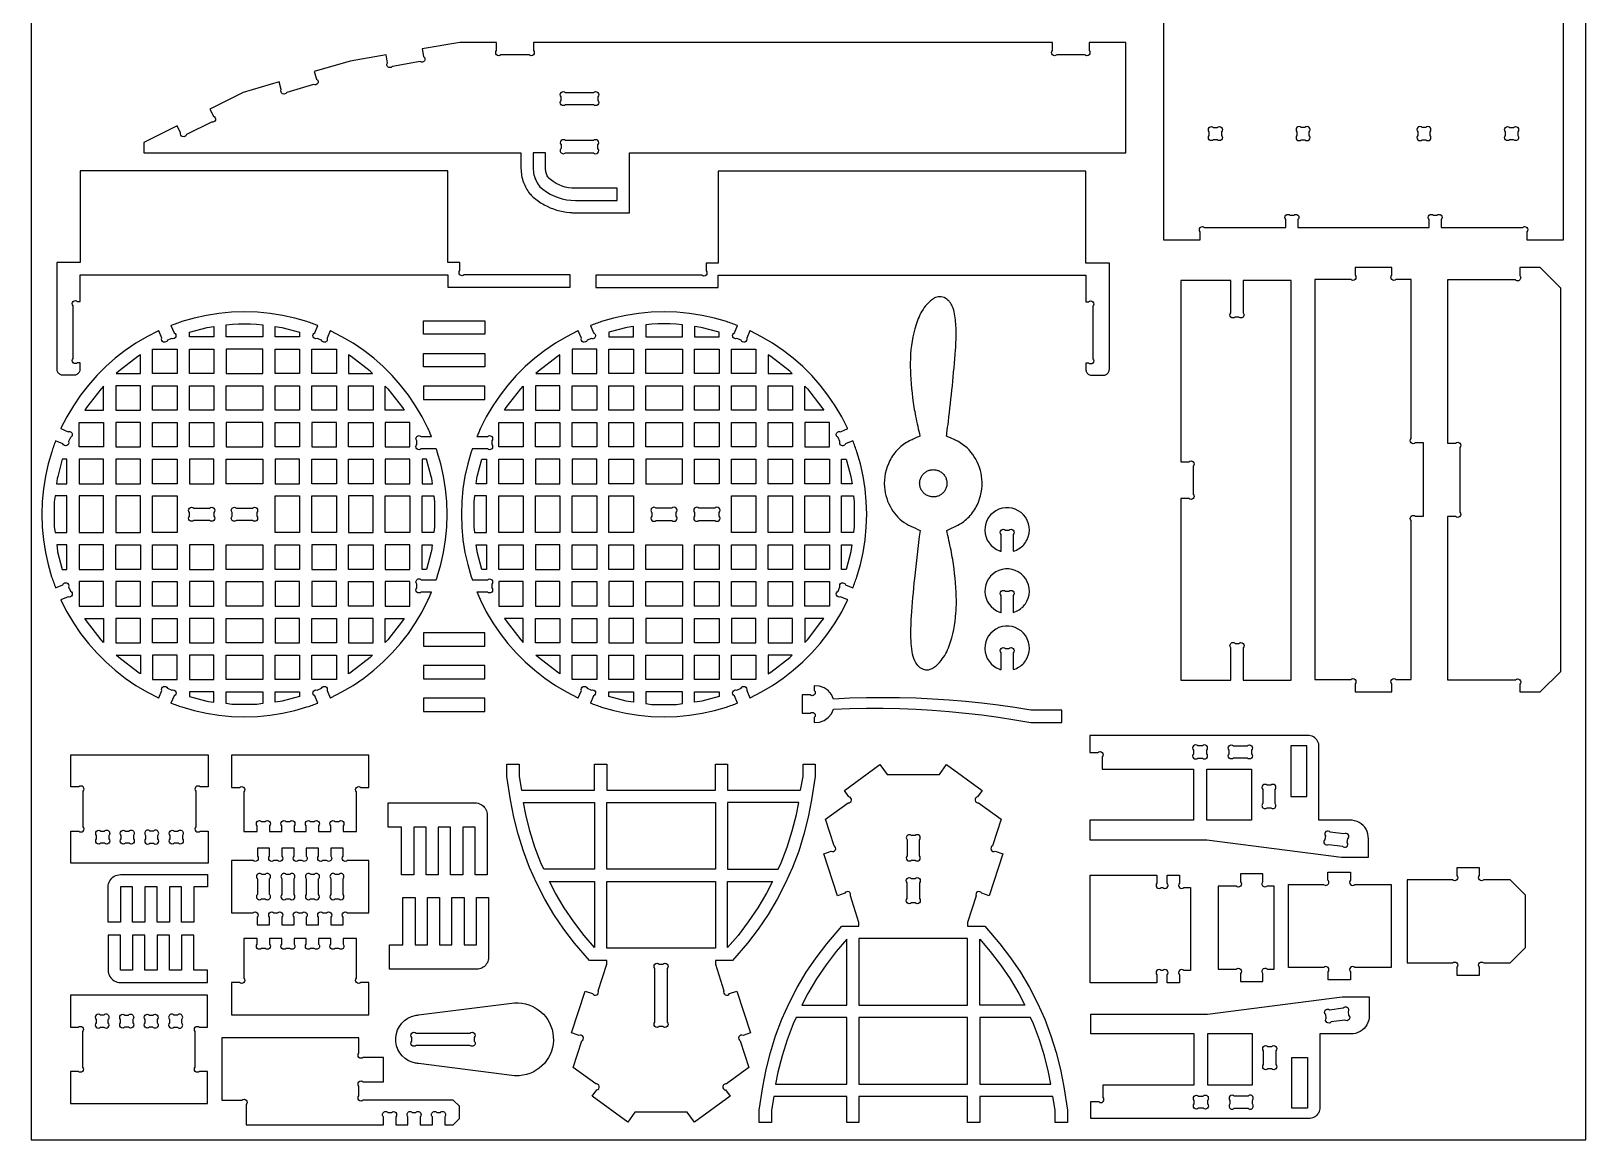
# Model space of a CAD drawing. Extents: x -93 to 288, y -22 to 410.
# Drawn here: x -93.3 to 287.6, y -22.3 to 249.4 of the extents above; entities that cross this region are included whole.
import ezdxf

# ---------------------------------------------------------------- set-up
doc = ezdxf.new("R2010")
doc.units = 0
doc.header["$MEASUREMENT"] = 0
doc.layers.get('0').update_dxf_attribs({"linetype": 'CONTINUOUS'})
doc.layers.add('SECTIONCUTEDGES', color=18, linetype='CONTINUOUS')

msp = doc.modelspace()

# ---------------------------------------------------------------- linework, layer by layer
for points in [[(287.57, 410.23), (-93.27, 410.23), (-93.27, -22.31), (287.57, -22.31)], [(-72.5, 162.5), (-72.5, 156.5), (-66.5, 156.5), (-66.5, 162.5)], [(-72.5, 153.5), (-72.5, 147.5), (-66.5, 147.5), (-66.5, 153.5)], [(-72.5, 144.5), (-72.5, 138.5), (-66.5, 138.5), (-66.5, 144.5)], [(-54.5, 117.5), (-48.5, 117.5), (-48.5, 123.5), (-54.5, 123.5)], [(-24.5, 123.5), (-24.5, 117.5), (-18.5, 117.5), (-18.5, 123.5)], [(45.27, 123.5), (45.27, 117.5), (39.27, 117.5), (39.27, 123.5)], [(75.27, 117.5), (69.27, 117.5), (69.27, 123.5), (75.27, 123.5)], [(-72.5, 108.5), (-66.5, 108.5), (-66.5, 114.5), (-72.5, 114.5)], [(-54.5, 108.5), (-48.5, 108.5), (-48.5, 114.5), (-54.5, 114.5)], [(75.27, 108.5), (69.27, 108.5), (69.27, 114.5), (75.27, 114.5)], [(-54.5, 96.5), (-54.5, 90.5), (-48.5, 90.5), (-48.5, 96.5)], [(75.27, 96.5), (75.27, 90.5), (69.27, 90.5), (69.27, 96.5)]]:
    msp.add_lwpolyline(points, close=True)
for points in [[(198.33, 224.73), (198.33, 223.85, -1), (197.27, 222.79), (196.39, 222.79, -1), (195.33, 223.85), (195.33, 224.73, -1), (196.39, 225.79), (197.27, 225.79, -1)], [(217.86, 222.79), (218.73, 222.79, 1), (219.79, 223.85), (219.79, 224.73, 1), (218.73, 225.79), (217.86, 225.79, 1), (216.8, 224.73), (216.8, 223.85, 1)], [(247.46, 222.79), (248.34, 222.79, 1), (249.4, 223.85), (249.4, 224.73, 1), (248.34, 225.79), (247.46, 225.79, 1), (246.4, 224.73), (246.4, 223.85, 1)], [(269.81, 222.79), (268.93, 222.79, -1), (267.87, 223.85), (267.87, 224.73, -1), (268.93, 225.79), (269.81, 225.79, -1), (270.87, 224.73), (270.87, 223.85, -1)], [(192.5, 71.27), (193.62, 71.27, 1), (194.68, 72.33), (194.68, 73.21, 1), (193.62, 74.27), (192.5, 74.27, 1), (191.44, 73.21), (191.44, 72.33, 1)], [(-34.85, 37.82), (-34.85, 41.7, 1), (-35.91, 42.76), (-36.79, 42.76, 1), (-37.85, 41.7), (-37.85, 37.82, 1), (-36.79, 36.76), (-35.91, 36.76, 1)], [(-30.79, 36.76), (-29.91, 36.76, 1), (-28.85, 37.82), (-28.85, 41.7, 1), (-29.91, 42.76), (-30.79, 42.76, 1), (-31.85, 41.7), (-31.85, 37.82, 1)], [(-22.85, 37.82), (-22.85, 41.7, 1), (-23.91, 42.76), (-24.79, 42.76, 1), (-25.85, 41.7), (-25.85, 37.82, 1), (-24.79, 36.76), (-23.91, 36.76, 1)], [(-18.79, 36.76), (-17.91, 36.76, 1), (-16.85, 37.82), (-16.85, 41.7, 1), (-17.91, 42.76), (-18.79, 42.76, 1), (-19.85, 41.7), (-19.85, 37.82, 1)], [(122.38, 41.76), (123.26, 41.76, -1), (124.32, 40.7), (124.32, 36.83, -1), (123.26, 35.76), (122.38, 35.76, -1), (121.32, 36.83), (121.32, 40.7, -1)], [(-76.29, 5.28), (-75.41, 5.28, 1), (-74.35, 6.34), (-74.35, 7.22, 1), (-75.41, 8.28), (-76.29, 8.28, 1), (-77.35, 7.22), (-77.35, 6.34, 1)], [(192.71, -11.56), (193.83, -11.56, -1), (194.89, -12.62), (194.89, -13.5, -1), (193.83, -14.56), (192.71, -14.56, -1), (191.65, -13.5), (191.65, -12.62, -1)]]:
    msp.add_lwpolyline(points, format="xyb", close=True)
at = {"layer": 'SECTIONCUTEDGES'}
msp.add_lwpolyline([(184.11, 326.54), (184.11, 198.27), (193.11, 198.27), (193.11, 200.21, -1), (194.17, 201.27), (214.05, 201.27), (214.05, 203.21, -1), (215.11, 204.27), (215.99, 204.27, -1), (217.05, 203.21), (217.05, 201.27), (249.15, 201.27), (249.15, 203.21, -1), (250.21, 204.27), (251.09, 204.27, -1), (252.15, 203.21), (252.15, 201.27), (272.03, 201.27, -1), (273.09, 200.21), (273.09, 198.27), (282.09, 198.27), (282.09, 326.54, -1)], format="xyb", dxfattribs=at)
for points in [[(-65.66, 219.58), (26.7, 219.58, 0.002134), (26.72, 215.73, 0.087341), (27.35, 212.32, 0.074516), (28.83, 209.65, 0.050894), (29.68, 208.75, 0.0521), (32.41, 206.85, 0.105525), (38.68, 204.94, 0.010514), (39.12, 204.92, 0.005257), (40, 204.89), (53.3, 204.89), (53.3, 219.58), (174.88, 219.58), (174.88, 246.6), (165.88, 246.6), (165.88, 244.66, -1), (164.82, 243.6), (157.94, 243.6, -1), (156.88, 244.66), (156.88, 246.6), (29.76, 246.6), (29.76, 244.66, -1), (28.7, 243.6), (21.82, 243.6, -1), (20.76, 244.66), (20.76, 246.6), (11.76, 246.6), (2.56, 245.07), (2.89, 243.15, -1), (2.02, 241.93), (-4.76, 240.77, -1), (-5.98, 241.64), (-6.31, 243.55), (-15.13, 242.06), (-23.89, 239.48), (-23.35, 237.62, -1), (-24.06, 236.31), (-30.66, 234.37, -1), (-31.98, 235.08), (-32.53, 236.94), (-41.29, 234.37), (-49.45, 230.27), (-48.58, 228.54, -1), (-49.06, 227.11), (-55.2, 224.03, -1), (-56.63, 224.5), (-57.5, 226.23), (-65.66, 222.14)], [(37.61, 234.37), (44.49, 234.37, -1), (45.55, 233.31), (45.55, 232.43, -1), (44.49, 231.37), (37.61, 231.37, -1), (36.55, 232.43), (36.55, 233.31, -1)], [(44.49, 222.58), (37.61, 222.58, 1), (36.55, 221.52), (36.55, 220.64, 1), (37.61, 219.58), (44.49, 219.58, 1), (45.55, 220.64), (45.55, 221.52, 1)], [(-86.55, 165.59), (-86.4, 165.46), (-86.24, 165.35), (-86.06, 165.26), (-85.88, 165.2), (-85.68, 165.16), (-85.49, 165.15), (-82.73, 165.15), (-82.54, 165.16), (-82.34, 165.2), (-82.16, 165.26), (-81.98, 165.35), (-81.82, 165.46), (-81.67, 165.59), (-81.54, 165.73), (-81.43, 165.9), (-81.35, 166.07), (-81.28, 166.26), (-81.24, 166.45), (-81.23, 166.65), (-81.23, 168.15), (-81.89, 168.15, -1), (-82.95, 169.21), (-82.95, 182.09, -1), (-81.89, 183.15), (-81.23, 183.15), (-81.23, 189.66), (8.79, 189.66), (8.79, 186.66), (38.81, 186.66), (38.81, 189.66), (12.85, 189.66, -1), (11.79, 190.72), (11.79, 192.66), (8.79, 192.66), (8.79, 215.16), (-81.23, 215.16), (-81.23, 192.66), (-86.99, 192.66), (-86.99, 166.65), (-86.98, 166.45), (-86.94, 166.26), (-86.87, 166.07), (-86.79, 165.9), (-86.68, 165.73)], [(45.04, 186.57), (75.06, 186.57), (75.06, 189.57), (165.08, 189.57), (165.08, 183.06), (165.74, 183.06, -1), (166.8, 182), (166.8, 169.12, -1), (165.74, 168.06), (165.08, 168.06), (165.08, 166.56), (165.09, 166.36), (165.13, 166.17), (165.19, 165.98), (165.28, 165.81), (165.39, 165.65), (165.52, 165.5), (165.67, 165.37), (165.83, 165.26), (166, 165.17), (166.19, 165.11), (166.38, 165.07), (166.58, 165.06), (169.34, 165.06), (169.53, 165.07), (169.72, 165.11), (169.91, 165.17), (170.09, 165.26), (170.25, 165.37), (170.4, 165.5), (170.53, 165.65), (170.63, 165.81), (170.72, 165.98), (170.78, 166.17), (170.82, 166.36), (170.84, 166.56), (170.84, 192.57), (165.08, 192.57), (165.08, 215.07), (75.06, 215.07), (75.06, 192.57), (72.06, 192.57), (72.06, 190.63, -1), (71, 189.57), (45.04, 189.57)], [(221.18, 90.51), (229.96, 90.51, -1), (231.02, 89.45), (231.02, 87.51), (240.03, 87.51), (240.03, 89.45, -1), (241.09, 90.51), (244.77, 90.51), (244.77, 129.44, -1), (245.83, 130.5), (247.77, 130.5), (247.77, 148.5), (245.83, 148.5, -1), (244.77, 149.56), (244.77, 188.5), (241.09, 188.5, -1), (240.03, 189.56), (240.03, 191.5), (231.02, 191.5), (231.02, 189.56, -1), (229.96, 188.5), (221.18, 188.5)], [(253.7, 90.45), (270.32, 90.45, -1), (271.38, 89.39), (271.38, 87.45), (276.39, 87.45), (281.4, 92.46), (281.4, 186.43), (276.39, 191.44), (271.38, 191.44), (271.38, 189.5, -1), (270.32, 188.44), (253.7, 188.44), (253.7, 148.45), (255.64, 148.45, -1), (256.7, 147.39), (256.7, 131.51, -1), (255.64, 130.45), (253.7, 130.45)], [(188.38, 90.35), (200.61, 90.35), (200.61, 98.29, -1), (201.67, 99.35), (202.55, 99.35, -1), (203.61, 98.29), (203.61, 90.35), (215.4, 90.35), (215.4, 188.33), (203.61, 188.33), (203.61, 180.39, -1), (202.55, 179.33), (201.67, 179.33, -1), (200.61, 180.39), (200.61, 188.33), (188.38, 188.33), (188.38, 143.84), (190.32, 143.84, -1), (191.38, 142.78), (191.38, 135.9, -1), (190.32, 134.84), (188.38, 134.84)], [(131, 127.05, 0.012814), (133.74, 128.35, 0.085914), (136.5, 130.41, 0.076352), (138.45, 133.23, 0.135164), (139.64, 139.59, 0.121603), (137.77, 145.11, 0.128291), (133.71, 148.88, 0.017184), (132.86, 149.3, 0.007976), (130.97, 150.12, 0.007834), (130.97, 150.13, -0.023506), (130.97, 150.15, -0.019175), (131.04, 150.88, 0.003968), (131.42, 153.76, 0.011178), (133.17, 171.29, 0.026495), (133.3, 176.24, 0.033037), (132.93, 180.11, 0.066175), (132.37, 181.97, 0.057683), (131.73, 183.03, 0.071733), (131.02, 183.72), (130.35, 184.11), (129.64, 184.32), (128.92, 184.31), (128.23, 184.1, 0.062361), (127.49, 183.67, 0.061497), (125.83, 182.05, 0.08401), (123.84, 178.46, 0.06761), (122.17, 170.33, 0.025167), (122.1, 166.38, 0.032023), (122.98, 157.28, 0.010958), (123.39, 155.02, 0.005026), (124.45, 150.15, 0.014369), (121.87, 148.97, 0.083555), (119.16, 147.03, 0.076766), (117.07, 144.16, 0.139856), (115.76, 137.67, 0.11486), (117.46, 132.35, 0.123917), (121.12, 128.67, 0.022471), (122.18, 128.1, 0.010705), (124.48, 127.04, 0.003396), (123.1, 115.23, 0.010881), (122.29, 106.05, 0.025112), (122.19, 100, 0.035354), (122.47, 97.33, 0.054853), (123.1, 95.19, 0.086229), (123.87, 93.98, 0.024265), (124.15, 93.7, 0.026496), (124.43, 93.47), (125.09, 93.09), (125.81, 92.88), (126.53, 92.89), (127.22, 93.1, 0.062362), (127.96, 93.53, 0.061498), (129.62, 95.15, 0.08401), (131.61, 98.74, 0.067609), (133.28, 106.86, 0.025165), (133.35, 110.81, 0.032019), (132.47, 119.92, 0.010958), (132.06, 122.17, 0.005025)], [(-62, 86.02), (-61.24, 87.8, -1), (-59.85, 88.36), (-58.81, 87.92, -1), (-58.24, 86.52), (-59.01, 84.74, -0.003882), (-57.67, 84.25, 0.011648), (-56.32, 83.78), (-53.35, 82.92), (-50.34, 82.24), (-47.27, 81.75), (-44.16, 81.45), (-41, 81.35), (-37.85, 81.45), (-34.74, 81.75), (-31.67, 82.24), (-28.65, 82.92), (-25.69, 83.78, 0.011648), (-24.34, 84.25, -0.003882), (-23, 84.74), (-23.76, 86.52, -1), (-23.2, 87.92), (-22.15, 88.36, -1), (-20.76, 87.8), (-20, 86.02, -0.003922), (-19.96, 86.03, 0.011767), (-19.92, 86.05), (-17.12, 87.47), (-14.4, 89.08), (-11.8, 90.85), (-9.34, 92.76), (-7.01, 94.81), (-4.82, 97.01), (-2.76, 99.33), (-0.85, 101.8), (0.91, 104.39), (2.52, 107.11), (3.94, 109.92, 0.011769), (4.39, 110.93, -0.003923), (4.82, 111.95), (2.28, 111.95, -1), (1.22, 113.01), (1.22, 113.89, -1), (2.28, 114.95), (5.95, 114.95, -0.003873), (6.09, 115.32, 0.011621), (6.22, 115.69), (7.08, 118.66), (7.76, 121.67), (8.24, 124.73), (8.54, 127.84), (8.64, 131), (8.54, 134.15), (8.24, 137.26), (7.75, 140.33), (7.08, 143.35), (6.22, 146.31, 0.011648), (6.09, 146.68, -0.003882), (5.95, 147.05), (2.28, 147.05, -1), (1.22, 148.11), (1.22, 148.99, -1), (2.28, 150.05), (4.82, 150.05, -0.003932), (4.39, 151.07, 0.011797), (3.94, 152.08), (2.52, 154.88), (0.92, 157.6), (-0.85, 160.2), (-2.76, 162.66), (-4.82, 164.99), (-7.01, 167.18), (-9.34, 169.24), (-11.8, 171.15), (-14.4, 172.91), (-17.12, 174.52), (-19.92, 175.94, 0.011767), (-19.96, 175.96, -0.003922), (-20, 175.98), (-20.76, 174.19, -1), (-22.15, 173.63), (-23.2, 174.08, -1), (-23.76, 175.47), (-23, 177.25, -0.003882), (-24.34, 177.75, 0.011648), (-25.69, 178.22), (-28.65, 179.08), (-31.67, 179.75), (-34.74, 180.24), (-37.85, 180.54), (-41, 180.64), (-44.16, 180.54), (-47.27, 180.24), (-50.34, 179.75), (-53.35, 179.08), (-56.32, 178.22, 0.011648), (-57.67, 177.75, -0.003882), (-59.01, 177.25), (-58.24, 175.47, -1), (-58.81, 174.08), (-59.85, 173.63, -1), (-61.24, 174.19), (-62, 175.98, -0.003922), (-62.04, 175.96, 0.011767), (-62.08, 175.94), (-64.89, 174.52), (-67.61, 172.91), (-70.2, 171.15), (-72.66, 169.24), (-74.99, 167.18), (-77.19, 164.99), (-79.24, 162.66), (-81.15, 160.2), (-82.92, 157.6), (-84.53, 154.88), (-85.95, 152.08, 0.011798), (-85.97, 152.04, -0.003933), (-85.98, 152), (-84.2, 151.24, -1), (-83.64, 149.85), (-84.08, 148.8, -1), (-85.48, 148.24), (-87.26, 149, -0.003882), (-87.75, 147.66, 0.011648), (-88.22, 146.31), (-89.08, 143.35), (-89.76, 140.33), (-90.25, 137.26), (-90.55, 134.15), (-90.65, 131), (-90.55, 127.84), (-90.25, 124.73), (-89.76, 121.67), (-89.09, 118.66), (-88.23, 115.69, 0.011621), (-87.75, 114.34, -0.003873), (-87.26, 112.99), (-85.48, 113.75, -1), (-84.08, 113.19), (-83.64, 112.15, -1), (-84.2, 110.76), (-85.98, 110, -0.003923), (-85.97, 109.96, 0.01177), (-85.95, 109.92), (-84.53, 107.11), (-82.92, 104.39), (-81.15, 101.8), (-79.24, 99.33), (-77.19, 97.01), (-74.99, 94.81), (-72.66, 92.76), (-70.2, 90.85), (-67.61, 89.08), (-64.89, 87.47), (-62.08, 86.05, 0.011767), (-62.04, 86.03, -0.003922)], [(79.77, 84.74), (79.01, 86.52, -1), (79.57, 87.92), (80.62, 88.36, -1), (82.01, 87.8), (82.77, 86.02, -0.003922), (82.81, 86.03, 0.011767), (82.85, 86.05), (85.65, 87.47), (88.37, 89.08), (90.97, 90.85), (93.43, 92.76), (95.76, 94.81), (97.95, 97.01), (100.01, 99.33), (101.92, 101.8), (103.68, 104.39), (105.29, 107.11), (106.71, 109.92, 0.01177), (106.73, 109.96, -0.003923), (106.75, 110), (104.96, 110.76, -1), (104.4, 112.15), (104.85, 113.19, -1), (106.24, 113.75), (108.02, 112.99, -0.003873), (108.52, 114.34, 0.011621), (108.99, 115.69), (109.85, 118.66), (110.52, 121.67), (111.01, 124.73), (111.31, 127.84), (111.41, 131), (111.31, 134.15), (111.01, 137.26), (110.52, 140.33), (109.85, 143.35), (108.99, 146.31, 0.011648), (108.52, 147.66, -0.003882), (108.02, 149), (106.24, 148.24, -1), (104.85, 148.8), (104.4, 149.85, -1), (104.96, 151.24), (106.75, 152, -0.003933), (106.73, 152.04, 0.011798), (106.71, 152.08), (105.29, 154.88), (103.69, 157.6), (101.92, 160.2), (100.01, 162.66), (97.95, 164.99), (95.76, 167.18), (93.43, 169.24), (90.97, 171.15), (88.37, 172.91), (85.65, 174.52), (82.85, 175.94, 0.011767), (82.81, 175.96, -0.003922), (82.77, 175.98), (82.01, 174.19, -1), (80.62, 173.63), (79.57, 174.08, -1), (79.01, 175.47), (79.77, 177.25, -0.003882), (78.43, 177.75, 0.011648), (77.08, 178.22), (74.12, 179.08), (71.1, 179.75), (68.03, 180.24), (64.92, 180.54), (61.77, 180.64), (58.61, 180.54), (55.5, 180.24), (52.43, 179.75), (49.42, 179.08), (46.45, 178.22, 0.011648), (45.1, 177.75, -0.003882), (43.76, 177.25), (44.52, 175.47, -1), (43.96, 174.08), (42.92, 173.63, -1), (41.53, 174.19), (40.77, 175.98, -0.003922), (40.73, 175.96, 0.011767), (40.69, 175.94), (37.88, 174.52), (35.16, 172.91), (32.57, 171.15), (30.11, 169.24), (27.78, 167.18), (25.58, 164.99), (23.53, 162.66), (21.62, 160.2), (19.85, 157.6), (18.24, 154.88), (16.82, 152.08, 0.011798), (16.37, 151.07, -0.003932), (15.94, 150.05), (18.49, 150.05, -1), (19.55, 148.99), (19.55, 148.11, -1), (18.49, 147.05), (14.81, 147.05, -0.003882), (14.67, 146.68, 0.011648), (14.55, 146.31), (13.69, 143.35), (13.01, 140.33), (12.52, 137.26), (12.22, 134.15), (12.12, 131), (12.22, 127.84), (12.52, 124.73), (13.01, 121.67), (13.68, 118.66), (14.54, 115.69, 0.011621), (14.67, 115.32, -0.003873), (14.81, 114.95), (18.49, 114.95, -1), (19.55, 113.89), (19.55, 113.01, -1), (18.49, 111.95), (15.94, 111.95, -0.003923), (16.37, 110.93, 0.01177), (16.82, 109.92), (18.24, 107.11), (19.85, 104.39), (21.62, 101.8), (23.53, 99.33), (25.58, 97.01), (27.78, 94.81), (30.1, 92.76), (32.57, 90.85), (35.16, 89.08), (37.88, 87.47), (40.69, 86.05, 0.011767), (40.73, 86.03, -0.003922), (40.77, 86.02), (41.53, 87.8, -1), (42.92, 88.36), (43.96, 87.92, -1), (44.52, 86.52), (43.76, 84.74, -0.003873), (45.11, 84.25, 0.011621), (46.46, 83.77), (49.43, 82.91), (52.43, 82.24), (55.5, 81.75), (58.61, 81.45), (61.77, 81.35), (64.92, 81.45), (68.03, 81.75), (71.1, 82.24), (74.11, 82.91), (77.07, 83.77, 0.011621), (78.42, 84.25, -0.003873)], [(-53.44, 132.5), (-49.56, 132.5, -1), (-48.5, 131.44), (-48.5, 130.56, -1), (-49.56, 129.5), (-53.44, 129.5, -1), (-54.5, 130.56), (-54.5, 131.44, -1)], [(-42.95, 132.5), (-39.07, 132.5, -1), (-38.01, 131.44), (-38.01, 130.56, -1), (-39.07, 129.5), (-42.95, 129.5, -1), (-44.01, 130.56), (-44.01, 131.44, -1)], [(63.71, 132.5), (59.83, 132.5, 1), (58.77, 131.44), (58.77, 130.56, 1), (59.83, 129.5), (63.71, 129.5, 1), (64.77, 130.56), (64.77, 131.44, 1)], [(75.27, 130.56), (75.27, 131.44, 1), (74.21, 132.5), (70.33, 132.5, 1), (69.27, 131.44), (69.27, 130.56, 1), (70.33, 129.5), (74.21, 129.5, 1)], [(144.32, 121.92), (144.32, 126.08, -1), (145.38, 127.14), (146.26, 127.14, -1), (147.32, 126.08), (147.32, 121.93, 0.063472), (148.78, 122.62, 0.13308), (150.66, 124.69, 0.691874), (143.79, 132.23, 0.691227), (143.97, 122.03, 0.012807), (144.14, 121.98, -0.004269)], [(144.32, 106.92), (144.32, 111.08, -1), (145.38, 112.14), (146.26, 112.14, -1), (147.32, 111.08), (147.32, 106.93, 0.063472), (148.78, 107.62, 0.13308), (150.66, 109.69, 0.691874), (143.79, 117.23, 0.691227), (143.97, 107.03, 0.012807), (144.14, 106.98, -0.004269)], [(144.32, 92.92), (144.32, 97.08, -1), (145.38, 98.14), (146.26, 98.14, -1), (147.32, 97.08), (147.32, 92.93, 0.063472), (148.78, 93.62, 0.13308), (150.66, 95.69, 0.691874), (143.79, 103.23, 0.691227), (143.97, 93.03, 0.012807), (144.14, 92.98, -0.004269)], [(95.58, 82.24), (97.52, 82.24, -1), (98.58, 81.18), (98.58, 79.99), (99.81, 80.06), (100.98, 80.47), (101.99, 81.18), (102.77, 82.14), (103.26, 83.27), (107.31, 83.41), (111.36, 83.47), (115.41, 83.46), (119.46, 83.38), (123.51, 83.22), (127.55, 82.98), (131.59, 82.67), (135.62, 82.28), (139.64, 81.82), (143.66, 81.28), (147.66, 80.67), (151.65, 79.99), (159.21, 79.99), (159.21, 82.99), (151.65, 82.99), (147.66, 83.63), (143.65, 84.19), (139.63, 84.69), (135.6, 85.1), (131.57, 85.44), (127.53, 85.71), (123.49, 85.9), (119.44, 86.01), (115.4, 86.05), (111.35, 86.01), (107.3, 85.9), (103.26, 85.71), (102.77, 86.84), (101.99, 87.8), (100.98, 88.51), (99.81, 88.91), (98.58, 88.99), (98.58, 87.8, -1), (97.52, 86.74), (95.58, 86.74)], [(166.1, 51.22), (194.68, 51.22), (227.68, 46.94), (234.28, 46.94), (234.28, 51.48), (234.26, 52.08), (234.17, 52.68), (233.99, 53.25), (233.74, 53.8), (233.41, 54.3), (233.01, 54.76), (232.56, 55.15), (232.05, 55.48), (231.51, 55.74), (230.93, 55.91), (230.34, 56.01), (229.73, 56.02), (222.18, 56.02), (222.18, 74.02), (222.17, 74.38), (222.12, 74.74), (222.01, 75.09), (221.86, 75.43), (221.66, 75.73), (221.42, 76.01), (221.14, 76.25), (220.84, 76.45), (220.51, 76.6), (220.15, 76.71), (219.79, 76.76), (219.43, 76.77), (166.1, 76.77), (166.1, 72.64), (168.04, 72.64, -1), (169.1, 71.58), (169.1, 68.52), (191.44, 68.52), (191.44, 56.02), (166.1, 56.02)], [(201.24, 74.27), (204.62, 74.27, -1), (205.68, 73.21), (205.68, 72.33, -1), (204.62, 71.27), (201.24, 71.27, -1), (200.18, 72.33), (200.18, 73.21, -1)], [(-83.52, 45.47), (-83.52, 53.37), (-81.58, 53.37, 1), (-80.52, 54.43), (-80.52, 63.11, 1), (-81.58, 64.17), (-83.52, 64.17), (-83.52, 72.08), (-49.92, 72.08), (-49.92, 64.17), (-51.86, 64.17, 1), (-52.92, 63.11), (-52.92, 54.43, 1), (-51.86, 53.37), (-49.92, 53.37), (-49.92, 45.47)], [(-44.15, 64.08), (-42.21, 64.08, -1), (-41.15, 63.02), (-41.15, 53.28), (-37.86, 53.28), (-37.86, 54.65, -1), (-36.8, 55.71), (-35.91, 55.71, -1), (-34.85, 54.65), (-34.85, 53.28), (-31.85, 53.28), (-31.85, 54.65, -1), (-30.79, 55.71), (-29.91, 55.71, -1), (-28.85, 54.65), (-28.85, 53.28), (-25.85, 53.28), (-25.85, 54.65, -1), (-24.79, 55.71), (-23.91, 55.71, -1), (-22.85, 54.65), (-22.85, 53.28), (-19.85, 53.28), (-19.85, 54.65, -1), (-18.79, 55.71), (-17.91, 55.71, -1), (-16.85, 54.65), (-16.85, 53.28), (-13.55, 53.28), (-13.55, 63.02, -1), (-12.49, 64.08), (-10.55, 64.08), (-10.55, 71.98), (-44.15, 71.98)], [(98.81, 69.75), (98.81, 66.75), (97.91, 61.03), (97.1, 56.79), (96.04, 52.6), (94.75, 48.48), (93.22, 44.44), (91.45, 40.5), (89.46, 36.66), (87.26, 32.95), (84.84, 29.37), (82.22, 25.94), (78.56, 21.68), (74.34, 21.68), (74.34, 20.75), (76.45, 14.24, 1), (77.79, 13.56), (79.63, 14.16), (82.97, 3.89), (81.13, 3.29, 1), (80.45, 1.96), (82.56, -4.55), (77.03, -8.58, 1), (76.79, -10.06), (77.93, -11.63), (69.19, -17.97), (67.43, -15.55), (54.64, -15.55), (52.87, -17.97), (44.14, -11.63), (45.28, -10.06, 1), (45.04, -8.58), (39.51, -4.55), (41.62, 1.96, 1), (40.94, 3.29), (39.1, 3.89), (42.43, 14.16), (44.28, 13.56, 1), (45.61, 14.24), (47.73, 20.75), (47.73, 21.68), (43.51, 21.68), (39.85, 25.94), (37.23, 29.37), (34.81, 32.95), (32.6, 36.66), (30.62, 40.5), (28.85, 44.44), (27.32, 48.48), (26.02, 52.6), (24.97, 56.79), (24.15, 61.03), (23.26, 66.75), (23.26, 69.75), (26.26, 69.75), (26.26, 66.75), (26.86, 63.4), (44.73, 63.4), (44.73, 69.75), (47.73, 69.75), (47.73, 63.4), (74.34, 63.4), (74.34, 69.75), (77.34, 69.75), (77.34, 63.4), (95.21, 63.4), (95.81, 66.75), (95.81, 69.75)], [(88.05, -18.04), (85.05, -18.04), (85.05, -15.04), (85.94, -9.32), (86.75, -5.08), (87.81, -0.89), (89.11, 3.23), (90.64, 7.27), (92.4, 11.21), (94.39, 15.04), (96.6, 18.76), (99.02, 22.33), (101.64, 25.77), (105.3, 30.03), (109.52, 30.03), (109.52, 30.96), (107.4, 37.46, 1), (106.07, 38.14), (104.22, 37.54), (100.88, 47.82), (102.73, 48.42, 1), (103.41, 49.75), (101.29, 56.26), (106.83, 60.28, 1), (107.06, 61.76), (105.93, 63.33), (114.66, 69.68), (116.43, 67.25), (129.22, 67.25), (130.98, 69.68), (139.72, 63.33), (138.58, 61.76, 1), (138.81, 60.28), (144.35, 56.26), (142.23, 49.75, 1), (142.91, 48.42), (144.76, 47.82), (141.42, 37.54), (139.58, 38.14, 1), (138.24, 37.46), (136.13, 30.96), (136.13, 30.03), (140.35, 30.03), (144.01, 25.77), (146.63, 22.33), (149.04, 18.76), (151.25, 15.04), (153.24, 11.21), (155, 7.27), (156.54, 3.23), (157.83, -0.89), (158.89, -5.08), (159.7, -9.32), (160.59, -15.04), (160.59, -18.04), (157.59, -18.04), (157.59, -15.04), (157, -11.69), (139.13, -11.69), (139.13, -18.04), (136.13, -18.04), (136.13, -11.69), (109.52, -11.69), (109.52, -18.04), (106.52, -18.04), (106.52, -11.69), (88.65, -11.69), (88.05, -15.04)], [(208.43, 63.54), (208.43, 60.16, 1), (209.49, 59.1), (210.37, 59.1, 1), (211.43, 60.16), (211.43, 63.54, 1), (210.37, 64.6), (209.49, 64.6, 1)], [(-2.53, 42.66), (-2.53, 54.3), (-5.83, 54.3), (-5.83, 60.3), (15.47, 60.3, -0.118357), (16.94, 59.89, -0.238349), (18.45, 57.69, -0.016364), (18.46, 57.56, -0.008181), (18.47, 57.3), (18.47, 42.66), (15.47, 42.66), (15.47, 54.3), (12.47, 54.3), (12.47, 42.66), (9.47, 42.66), (9.47, 54.3), (6.47, 54.3), (6.47, 42.66), (3.47, 42.66), (3.47, 54.3), (0.47, 54.3), (0.47, 42.66)], [(-74.22, 52.31), (-74.22, 51.43, -1), (-75.28, 50.37), (-76.16, 50.37, -1), (-77.22, 51.43), (-77.22, 52.31, -1), (-76.16, 53.37), (-75.28, 53.37, -1)], [(-70.16, 53.37), (-69.28, 53.37, -1), (-68.22, 52.31), (-68.22, 51.43, -1), (-69.28, 50.37), (-70.16, 50.37, -1), (-71.22, 51.43), (-71.22, 52.31, -1)], [(-65.22, 52.31), (-65.22, 51.43, 1), (-64.16, 50.37), (-63.28, 50.37, 1), (-62.22, 51.43), (-62.22, 52.31, 1), (-63.28, 53.37), (-64.16, 53.37, 1)], [(-58.16, 53.37), (-57.28, 53.37, -1), (-56.22, 52.31), (-56.22, 51.43, -1), (-57.28, 50.37), (-58.16, 50.37, -1), (-59.22, 51.43), (-59.22, 52.31, -1)], [(224.57, 50.12), (227.92, 49.68, 1), (229.11, 50.6), (229.22, 51.47, 1), (228.3, 52.66), (224.95, 53.09, 1), (223.76, 52.18), (223.65, 51.3, 1)], [(121.32, 51.2), (121.32, 47.32, 1), (122.38, 46.26), (123.26, 46.26, 1), (124.32, 47.32), (124.32, 51.2, 1), (123.26, 52.26), (122.38, 52.26, 1)], [(-44.15, 33.36), (-38.92, 33.36, -1), (-37.86, 32.3), (-37.86, 30.36), (-34.85, 30.36), (-34.85, 32.3, -1), (-33.79, 33.36), (-32.91, 33.36, -1), (-31.85, 32.3), (-31.85, 30.36), (-28.85, 30.36), (-28.85, 32.3, -1), (-27.79, 33.36), (-26.91, 33.36, -1), (-25.85, 32.3), (-25.85, 30.36), (-22.85, 30.36), (-22.85, 32.3, -1), (-21.79, 33.36), (-20.91, 33.36, -1), (-19.85, 32.3), (-19.85, 30.36), (-16.85, 30.36), (-16.85, 32.3, -1), (-15.79, 33.36), (-10.55, 33.36), (-10.55, 46.16), (-15.79, 46.16, -1), (-16.85, 47.22), (-16.85, 49.16), (-19.85, 49.16), (-19.85, 47.22, -1), (-20.91, 46.16), (-21.79, 46.16, -1), (-22.85, 47.22), (-22.85, 49.16), (-25.85, 49.16), (-25.85, 47.22, -1), (-26.91, 46.16), (-27.79, 46.16, -1), (-28.85, 47.22), (-28.85, 49.16), (-31.85, 49.16), (-31.85, 47.22, -1), (-32.91, 46.16), (-33.79, 46.16, -1), (-34.85, 47.22), (-34.85, 49.16), (-37.85, 49.16), (-37.85, 47.22, -1), (-38.91, 46.16), (-44.15, 46.16)], [(185, 16.19), (185, 18.13, 1), (183.94, 19.19), (183.56, 19.19, 1), (182.5, 18.13), (182.5, 16.19), (166.18, 16.19), (166.18, 42.53), (182.5, 42.53), (182.5, 40.59, 1), (183.56, 39.53), (183.94, 39.53, 1), (185, 40.59), (185, 42.53), (188, 42.53), (188, 40.59, 1), (189.06, 39.53), (190.75, 39.53), (190.75, 19.19), (189.06, 19.19, 1), (188, 18.13), (188, 16.19)], [(197.46, 19.54), (201.9, 19.54, -1), (202.96, 18.47), (202.96, 16.54), (208.46, 16.54), (208.46, 18.47, -1), (209.52, 19.54), (211.21, 19.54), (211.21, 39.88), (209.52, 39.88, -1), (208.46, 40.94), (208.46, 42.88), (202.96, 42.88), (202.96, 40.94, -1), (201.9, 39.88), (197.46, 39.88)], [(224.4, 16.94), (224.4, 18.88, 1), (223.34, 19.94), (214.73, 19.94), (214.72, 40.29), (223.33, 40.29, 1), (224.39, 41.35), (224.39, 43.29), (229.89, 43.29), (229.89, 41.35, 1), (230.95, 40.29), (239.91, 40.29), (239.91, 19.94), (230.96, 19.94, 1), (229.9, 18.88), (229.9, 16.94)], [(243.78, 21.05), (254.91, 21.05, -1), (255.97, 19.99), (255.97, 18.05), (261.47, 18.05), (261.47, 19.99, -1), (262.53, 21.05), (269.01, 21.05), (272.76, 24.81), (272.76, 37.64), (269.01, 41.4), (262.53, 41.4, -1), (261.47, 42.46), (261.47, 44.4), (255.97, 44.4), (255.97, 42.46, -1), (254.91, 41.4), (243.78, 41.4)], [(-5.49, 19.49), (-5.49, 25.49), (-2.19, 25.49), (-2.19, 37.13), (0.81, 37.13), (0.81, 25.49), (3.81, 25.49), (3.81, 37.13), (6.81, 37.13), (6.81, 25.49), (9.81, 25.49), (9.81, 37.13), (12.81, 37.13), (12.81, 25.49), (15.81, 25.49), (15.81, 37.13), (18.81, 37.13), (18.81, 22.49, -0.118358), (18.41, 21.02, -0.238347), (16.21, 19.51, -0.016364), (16.08, 19.5, -0.008182), (15.81, 19.49)], [(-41.15, 27.04), (-41.15, 17.3, -1), (-42.21, 16.24), (-44.15, 16.24), (-44.15, 8.34), (-10.55, 8.34), (-10.55, 16.24), (-12.49, 16.24, -1), (-13.55, 17.3), (-13.55, 27.04), (-16.85, 27.04), (-16.85, 25.67, -1), (-17.91, 24.61), (-18.79, 24.61, -1), (-19.85, 25.67), (-19.85, 27.04), (-22.85, 27.04), (-22.85, 25.67, -1), (-23.91, 24.61), (-24.79, 24.61, -1), (-25.85, 25.67), (-25.85, 27.04), (-28.85, 27.04), (-28.85, 25.67, -1), (-29.91, 24.61), (-30.79, 24.61, -1), (-31.85, 25.67), (-31.85, 27.04), (-34.85, 27.04), (-34.85, 25.67, -1), (-35.91, 24.61), (-36.8, 24.61, -1), (-37.86, 25.67), (-37.86, 27.04)], [(59.53, 6.51), (59.53, 19.69, -1), (60.59, 20.75), (61.47, 20.75, -1), (62.53, 19.69), (62.53, 6.51, -1), (61.47, 5.45), (60.59, 5.45, -1)], [(-83.65, -13.42), (-50.05, -13.42), (-50.05, -5.52), (-51.99, -5.52, -1), (-53.05, -4.46), (-53.05, 4.22, -1), (-51.99, 5.28), (-50.05, 5.28), (-50.05, 13.19), (-83.65, 13.19), (-83.65, 5.28), (-81.71, 5.28, -1), (-80.65, 4.22), (-80.65, -4.46, -1), (-81.71, -5.52), (-83.65, -5.52)], [(166.31, -17.06), (166.31, -12.94), (168.25, -12.94, 1), (169.31, -11.88), (169.31, -8.81), (191.65, -8.81), (191.65, 3.68), (166.31, 3.68), (166.31, 8.48), (194.88, 8.48), (227.88, 12.77), (234.48, 12.77), (234.48, 8.22), (234.47, 7.62), (234.37, 7.03), (234.19, 6.45), (233.94, 5.91), (233.61, 5.4), (233.22, 4.95), (232.76, 4.55), (232.26, 4.22), (231.71, 3.97), (231.13, 3.79), (230.54, 3.69), (229.94, 3.68), (222.38, 3.68), (222.38, -14.31), (222.38, -14.68), (222.32, -15.04), (222.22, -15.39), (222.06, -15.72), (221.86, -16.03), (221.62, -16.31), (221.35, -16.55), (221.04, -16.75), (220.71, -16.9), (220.36, -17), (220, -17.06), (219.63, -17.06)], [(-70.29, 8.28), (-69.41, 8.28, -1), (-68.35, 7.22), (-68.35, 6.34, -1), (-69.41, 5.28), (-70.29, 5.28, -1), (-71.35, 6.34), (-71.35, 7.22, -1)], [(-64.29, 8.28), (-63.41, 8.28, -1), (-62.35, 7.22), (-62.35, 6.34, -1), (-63.41, 5.28), (-64.29, 5.28, -1), (-65.35, 6.34), (-65.35, 7.22, -1)], [(-59.35, 7.22), (-59.35, 6.34, 1), (-58.29, 5.28), (-57.41, 5.28, 1), (-56.35, 6.34), (-56.35, 7.22, 1), (-57.41, 8.28), (-58.29, 8.28, 1)], [(25.15, 11.27, -0.413459), (34.65, 2.92, -0.414214), (26.32, -6.58, -0.016364), (25.75, -6.59, -0.015719), (25.15, -6.58), (1.62, -3.6, -0.017008), (0.61, -3.43, -0.032737), (0.09, -3.3, -0.767327), (0.84, 8.2, -0.024226), (1.23, 8.25, 0.007215), (1.62, 8.3)], [(224.77, 9.59), (228.12, 10.02, -1), (229.31, 9.11), (229.42, 8.24, -1), (228.51, 7.05), (225.16, 6.61, -1), (223.97, 7.53), (223.86, 8.4, -1)], [(14.23, 0.85), (1.05, 0.85, -1), (-0.01, 1.91), (-0.01, 2.79, -1), (1.05, 3.85), (14.23, 3.85, -1), (15.29, 2.79), (15.29, 1.91, -1)], [(-46.56, -12.58), (-41.62, -12.58, -1), (-40.56, -13.64), (-40.56, -18.58), (-6.96, -18.58), (-6.96, -16.64, -1), (-5.9, -15.58), (-5.02, -15.58, -1), (-3.96, -16.64), (-3.96, -18.58), (-0.96, -18.58), (-0.96, -16.64, -1), (0.1, -15.58), (0.98, -15.58, -1), (2.04, -16.64), (2.04, -18.58), (5.04, -18.58), (5.04, -16.64, -1), (6.1, -15.58), (6.98, -15.58, -1), (8.04, -16.64), (8.04, -18.58), (10.14, -18.58), (11.64, -17.08), (11.64, -14.08), (10.14, -12.58), (-11.9, -12.58, -1), (-12.96, -11.52), (-12.96, -9.15, -1), (-11.9, -8.09), (-6.96, -8.09), (-6.96, -2.09), (-11.9, -2.09, -1), (-12.96, -1.02), (-12.96, 2.72), (-46.56, 2.72)], [(209.69, 0.6), (210.57, 0.6, -1), (211.63, -0.46), (211.63, -3.84, -1), (210.57, -4.9), (209.69, -4.9, -1), (208.63, -3.84), (208.63, -0.46, -1)], [(201.44, -14.56), (204.82, -14.56, 1), (205.88, -13.5), (205.88, -12.62, 1), (204.82, -11.56), (201.44, -11.56, 1), (200.38, -12.62), (200.38, -13.5, 1)]]:
    msp.add_lwpolyline(points, format="xyb", close=True, dxfattribs=at)
for points in [[(33.49, 213.45), (33.44, 213.51), (33.3, 213.73), (33.18, 213.95), (33.07, 214.18), (32.98, 214.41), (32.89, 214.65), (32.83, 214.9), (32.78, 215.15), (32.74, 215.4), (32.71, 215.65), (32.7, 215.99), (32.7, 219.58), (29.7, 219.58), (29.7, 215.95), (29.72, 215.47), (29.76, 215.04), (29.82, 214.61), (29.91, 214.19), (30.03, 213.77), (30.16, 213.36), (30.33, 212.96), (30.51, 212.57), (30.72, 212.2), (30.96, 211.83), (31.21, 211.48), (31.38, 211.28), (32.08, 210.66), (32.94, 210.03), (33.86, 209.48), (34.81, 209), (35.81, 208.6), (36.83, 208.29), (37.87, 208.07), (38.93, 207.94), (40.06, 207.89), (50.3, 207.89), (50.3, 210.89), (40.13, 210.89), (39.18, 210.93), (38.38, 211.03), (37.58, 211.2), (36.8, 211.44), (36.04, 211.74), (35.31, 212.1), (34.61, 212.53), (33.95, 213.01), (33.64, 213.28)], [(-54.5, 174.5), (-54.5, 175.61), (-50.11, 176.79), (-48.5, 177), (-48.5, 174.5)], [(-45.5, 174.5), (-45.5, 177.39), (-43.97, 177.6), (-42.5, 177.64), (-39.5, 177.64), (-38.04, 177.6), (-36.5, 177.39), (-36.5, 174.5)], [(-33.5, 174.5), (-33.5, 177), (-31.89, 176.79), (-27.5, 175.61), (-27.5, 174.5)], [(2.87, 178.42), (17.87, 178.42), (17.87, 175.16), (2.87, 175.16)], [(48.27, 174.5), (54.27, 174.5), (54.27, 177), (52.66, 176.79), (48.27, 175.61)], [(58.8, 177.6), (57.27, 177.39), (57.27, 174.5), (66.27, 174.5), (66.27, 177.39), (64.73, 177.6), (63.27, 177.64), (60.27, 177.64)], [(69.27, 177), (69.27, 174.5), (75.27, 174.5), (75.27, 175.61), (70.87, 176.79)], [(-63.5, 165.5), (-63.5, 171.5), (-57.5, 171.5), (-57.5, 165.5)], [(-54.5, 165.5), (-54.5, 171.5), (-48.5, 171.5), (-48.5, 165.5)], [(-45.5, 165.5), (-36.5, 165.5), (-36.5, 171.5), (-45.5, 171.5)], [(-33.5, 165.5), (-33.5, 171.5), (-27.5, 171.5), (-27.5, 165.5)], [(-24.5, 165.5), (-24.5, 171.5), (-18.5, 171.5), (-18.5, 165.5)], [(45.27, 165.5), (45.27, 171.5), (39.27, 171.5), (39.27, 165.5)], [(48.27, 165.5), (48.27, 171.5), (54.27, 171.5), (54.27, 165.5)], [(57.27, 165.5), (57.27, 171.5), (66.27, 171.5), (66.27, 165.5)], [(69.27, 165.5), (69.27, 171.5), (75.27, 171.5), (75.27, 165.5)], [(78.27, 165.5), (78.27, 171.5), (84.27, 171.5), (84.27, 165.5)], [(-72.39, 165.5), (-66.5, 165.5), (-66.5, 170.1), (-67.13, 169.67), (-71.79, 166.1)], [(-15.5, 170.1), (-15.5, 165.5), (-9.62, 165.5), (-10.22, 166.1), (-14.87, 169.67)], [(2.87, 170.42), (17.87, 170.42), (17.87, 167.16), (2.87, 167.16)], [(30.98, 166.1), (30.38, 165.5), (36.27, 165.5), (36.27, 170.1), (35.64, 169.67)], [(87.27, 165.5), (93.15, 165.5), (92.55, 166.1), (87.9, 169.67), (87.27, 170.1)], [(-80.1, 156.5), (-75.5, 156.5), (-75.5, 162.38), (-76.1, 161.78), (-79.67, 157.13)], [(-63.5, 156.5), (-63.5, 162.5), (-57.5, 162.5), (-57.5, 156.5)], [(-54.5, 156.5), (-54.5, 162.5), (-48.5, 162.5), (-48.5, 156.5)], [(-45.5, 156.5), (-45.5, 162.5), (-36.5, 162.5), (-36.5, 156.5)], [(-33.5, 156.5), (-33.5, 162.5), (-27.5, 162.5), (-27.5, 156.5)], [(-24.5, 156.5), (-24.5, 162.5), (-18.5, 162.5), (-18.5, 156.5)], [(-15.5, 156.5), (-15.5, 162.5), (-9.5, 162.5), (-9.5, 156.5)], [(-6.5, 156.5), (-6.5, 162.38), (-5.9, 161.78), (-2.33, 157.13), (-1.9, 156.5)], [(2.87, 162.42), (2.87, 159.16), (17.87, 159.16), (17.87, 162.42)], [(23.1, 157.13), (26.67, 161.78), (27.27, 162.38), (27.27, 156.5), (22.67, 156.5)], [(30.27, 156.5), (36.27, 156.5), (36.27, 162.5), (30.27, 162.5)], [(45.27, 156.5), (39.27, 156.5), (39.27, 162.5), (45.27, 162.5)], [(48.27, 156.5), (48.27, 162.5), (54.27, 162.5), (54.27, 156.5)], [(57.27, 156.5), (57.27, 162.5), (66.27, 162.5), (66.27, 156.5)], [(75.27, 156.5), (69.27, 156.5), (69.27, 162.5), (75.27, 162.5)], [(78.27, 156.5), (78.27, 162.5), (84.27, 162.5), (84.27, 156.5)], [(87.27, 156.5), (87.27, 162.5), (93.27, 162.5), (93.27, 156.5)], [(96.27, 156.5), (96.27, 162.38), (96.87, 161.78), (100.44, 157.13), (100.87, 156.5)], [(-81.5, 147.5), (-81.5, 153.5), (-75.5, 153.5), (-75.5, 147.5)], [(-63.5, 147.5), (-63.5, 153.5), (-57.5, 153.5), (-57.5, 147.5)], [(-54.5, 147.5), (-54.5, 153.5), (-48.5, 153.5), (-48.5, 147.5)], [(-45.5, 147.5), (-36.5, 147.5), (-36.5, 153.5), (-45.5, 153.5)], [(-33.5, 147.5), (-33.5, 153.5), (-27.5, 153.5), (-27.5, 147.5)], [(-24.5, 147.5), (-18.5, 147.5), (-18.5, 153.5), (-24.5, 153.5)], [(-15.5, 147.5), (-15.5, 153.5), (-9.5, 153.5), (-9.5, 147.5)], [(-6.5, 147.5), (-0.5, 147.5), (-0.5, 153.5), (-6.5, 153.5)], [(21.27, 147.5), (21.27, 153.5), (27.27, 153.5), (27.27, 147.5)], [(30.27, 147.5), (30.27, 153.5), (36.27, 153.5), (36.27, 147.5)], [(45.27, 147.5), (39.27, 147.5), (39.27, 153.5), (45.27, 153.5)], [(48.27, 153.5), (54.27, 153.5), (54.27, 147.5), (48.27, 147.5)], [(57.27, 153.5), (66.27, 153.5), (66.27, 147.5), (57.27, 147.5)], [(69.27, 147.5), (69.27, 153.5), (75.27, 153.5), (75.27, 147.5)], [(78.27, 147.5), (78.27, 153.5), (84.27, 153.5), (84.27, 147.5)], [(87.27, 147.5), (87.27, 153.5), (93.27, 153.5), (93.27, 147.5)], [(96.27, 147.5), (102.27, 147.5), (102.27, 153.5), (96.27, 153.5)], [(-87.06, 138.5), (-84.5, 138.5), (-84.5, 144.5), (-85.62, 144.5), (-86.75, 140.25), (-86.86, 139.77)], [(-81.5, 144.5), (-81.5, 138.5), (-75.5, 138.5), (-75.5, 144.5)], [(-63.5, 138.5), (-63.5, 144.5), (-57.5, 144.5), (-57.5, 138.5)], [(-54.5, 138.5), (-48.5, 138.5), (-48.5, 144.5), (-54.5, 144.5)], [(-45.5, 138.5), (-45.5, 144.5), (-36.5, 144.5), (-36.5, 138.5)], [(-33.5, 138.5), (-27.5, 138.5), (-27.5, 144.5), (-33.5, 144.5)], [(-24.5, 138.5), (-24.5, 144.5), (-18.5, 144.5), (-18.5, 138.5)], [(-15.5, 138.5), (-15.5, 144.5), (-9.5, 144.5), (-9.5, 138.5)], [(-6.5, 144.5), (-6.5, 138.5), (-0.5, 138.5), (-0.5, 144.5)], [(5.06, 138.5), (4.86, 139.77), (4.75, 140.25), (3.61, 144.5), (2.5, 144.5), (2.5, 138.5)], [(15.71, 138.5), (15.91, 139.77), (16.02, 140.25), (17.15, 144.5), (18.27, 144.5), (18.27, 138.5)], [(21.27, 138.5), (21.27, 144.5), (27.27, 144.5), (27.27, 138.5)], [(30.27, 138.5), (36.27, 138.5), (36.27, 144.5), (30.27, 144.5)], [(39.27, 144.5), (39.27, 138.5), (45.27, 138.5), (45.27, 144.5)], [(54.27, 138.5), (48.27, 138.5), (48.27, 144.5), (54.27, 144.5)], [(57.27, 138.5), (66.27, 138.5), (66.27, 144.5), (57.27, 144.5)], [(69.27, 138.5), (69.27, 144.5), (75.27, 144.5), (75.27, 138.5)], [(78.27, 138.5), (78.27, 144.5), (84.27, 144.5), (84.27, 138.5)], [(87.27, 138.5), (87.27, 144.5), (93.27, 144.5), (93.27, 138.5)], [(96.27, 138.5), (96.27, 144.5), (102.27, 144.5), (102.27, 138.5)], [(105.27, 138.5), (105.27, 144.5), (106.38, 144.5), (107.52, 140.25), (107.63, 139.77), (107.83, 138.5)], [(127.49, 135.27), (127.28, 135.29), (127.07, 135.32), (126.87, 135.37), (126.67, 135.43), (126.47, 135.5), (126.27, 135.59), (126.09, 135.69), (125.91, 135.79), (125.74, 135.91), (125.57, 136.04), (125.42, 136.18), (125.27, 136.33), (125.13, 136.49), (125, 136.66), (124.89, 136.83), (124.78, 137.01), (124.69, 137.2), (124.61, 137.39), (124.54, 137.59), (124.48, 137.79), (124.44, 138), (124.41, 138.21), (124.39, 138.42), (124.38, 138.63), (124.39, 138.84), (124.41, 139.04), (124.45, 139.25), (124.5, 139.46), (124.56, 139.66), (124.63, 139.86), (124.72, 140.05), (124.81, 140.24), (124.92, 140.42), (125.04, 140.59), (125.17, 140.75), (125.31, 140.91), (125.46, 141.05), (125.62, 141.19), (125.78, 141.32), (125.96, 141.44), (126.14, 141.54), (126.33, 141.63), (126.52, 141.71), (126.72, 141.78), (126.92, 141.84), (127.13, 141.88), (127.34, 141.92), (127.55, 141.93), (127.76, 141.94), (127.96, 141.93), (128.17, 141.91), (128.38, 141.87), (128.58, 141.83), (128.78, 141.77), (128.98, 141.69), (129.18, 141.61), (129.36, 141.51), (129.54, 141.4), (129.71, 141.28), (129.88, 141.15), (130.03, 141.01), (130.18, 140.86), (130.32, 140.71), (130.45, 140.54), (130.56, 140.36), (130.67, 140.18), (130.76, 140), (130.84, 139.8), (130.91, 139.61), (130.97, 139.4), (131.01, 139.2), (131.04, 138.99), (131.06, 138.78), (131.06, 138.57), (131.06, 138.36), (131.04, 138.15), (131, 137.95), (130.95, 137.74), (130.89, 137.54), (130.82, 137.34), (130.73, 137.15), (130.64, 136.96), (130.53, 136.78), (130.41, 136.61), (130.28, 136.45), (130.14, 136.29), (129.99, 136.14), (129.83, 136.01), (129.66, 135.88), (129.49, 135.76), (129.31, 135.66), (129.12, 135.56), (128.93, 135.48), (128.73, 135.41), (128.53, 135.36), (128.32, 135.31), (128.11, 135.28), (127.9, 135.26), (127.69, 135.26)], [(-87.4, 126.5), (-84.5, 126.5), (-84.5, 135.5), (-87.4, 135.5), (-87.59, 134.05), (-87.59, 127.94)], [(-81.5, 126.5), (-75.5, 126.5), (-75.5, 135.5), (-81.5, 135.5)], [(-72.5, 126.5), (-66.5, 126.5), (-66.5, 135.5), (-72.5, 135.5)], [(-63.5, 126.5), (-63.5, 135.5), (-57.5, 135.5), (-57.5, 126.5)], [(-33.5, 126.5), (-33.5, 135.5), (-27.5, 135.5), (-27.5, 126.5)], [(-24.5, 126.5), (-24.5, 135.5), (-18.5, 135.5), (-18.5, 126.5)], [(-15.5, 126.5), (-9.5, 126.5), (-9.5, 135.5), (-15.5, 135.5)], [(-6.5, 126.5), (-6.5, 135.5), (-0.5, 135.5), (-0.5, 126.5)], [(5.58, 127.94), (5.39, 126.5), (2.5, 126.5), (2.5, 135.5), (5.39, 135.5), (5.58, 134.05)], [(15.18, 127.94), (15.37, 126.5), (18.27, 126.5), (18.27, 135.5), (15.37, 135.5), (15.18, 134.05)], [(21.27, 126.5), (21.27, 135.5), (27.27, 135.5), (27.27, 126.5)], [(30.27, 126.5), (30.27, 135.5), (36.27, 135.5), (36.27, 126.5)], [(45.27, 126.5), (39.27, 126.5), (39.27, 135.5), (45.27, 135.5)], [(54.27, 126.5), (48.27, 126.5), (48.27, 135.5), (54.27, 135.5)], [(78.27, 126.5), (78.27, 135.5), (84.27, 135.5), (84.27, 126.5)], [(87.27, 126.5), (87.27, 135.5), (93.27, 135.5), (93.27, 126.5)], [(96.27, 126.5), (96.27, 135.5), (102.27, 135.5), (102.27, 126.5)], [(105.27, 126.5), (105.27, 135.5), (108.16, 135.5), (108.35, 134.05), (108.35, 127.94), (108.16, 126.5)], [(-85.62, 117.5), (-84.5, 117.5), (-84.5, 123.5), (-87, 123.5), (-86.8, 121.95), (-86.76, 121.76)], [(-81.5, 117.5), (-75.5, 117.5), (-75.5, 123.5), (-81.5, 123.5)], [(-72.5, 123.5), (-66.5, 123.5), (-66.5, 117.5), (-72.5, 117.5)], [(-63.5, 117.5), (-63.5, 123.5), (-57.5, 123.5), (-57.5, 117.5)], [(-45.5, 117.5), (-45.5, 123.5), (-36.5, 123.5), (-36.5, 117.5)], [(-33.5, 117.5), (-33.5, 123.5), (-27.5, 123.5), (-27.5, 117.5)], [(-15.5, 117.5), (-15.5, 123.5), (-9.5, 123.5), (-9.5, 117.5)], [(-6.5, 123.5), (-6.5, 117.5), (-0.5, 117.5), (-0.5, 123.5)], [(2.5, 117.5), (2.5, 123.5), (5, 123.5), (4.8, 121.95), (4.75, 121.76), (3.61, 117.5)], [(17.15, 117.5), (16.01, 121.76), (15.97, 121.95), (15.77, 123.5), (18.27, 123.5), (18.27, 117.5)], [(21.27, 117.5), (21.27, 123.5), (27.27, 123.5), (27.27, 117.5)], [(30.27, 117.5), (36.27, 117.5), (36.27, 123.5), (30.27, 123.5)], [(48.27, 117.5), (48.27, 123.5), (54.27, 123.5), (54.27, 117.5)], [(57.27, 117.5), (57.27, 123.5), (66.27, 123.5), (66.27, 117.5)], [(78.27, 117.5), (78.27, 123.5), (84.27, 123.5), (84.27, 117.5)], [(87.27, 117.5), (87.27, 123.5), (93.27, 123.5), (93.27, 117.5)], [(96.27, 117.5), (96.27, 123.5), (102.27, 123.5), (102.27, 117.5)], [(105.27, 117.5), (105.27, 123.5), (107.77, 123.5), (107.56, 121.95), (107.52, 121.76), (106.38, 117.5)], [(-81.5, 108.5), (-75.5, 108.5), (-75.5, 114.5), (-81.5, 114.5)], [(-63.5, 108.5), (-63.5, 114.5), (-57.5, 114.5), (-57.5, 108.5)], [(-45.5, 108.5), (-45.5, 114.5), (-36.5, 114.5), (-36.5, 108.5)], [(-33.5, 108.5), (-27.5, 108.5), (-27.5, 114.5), (-33.5, 114.5)], [(-24.5, 108.5), (-18.5, 108.5), (-18.5, 114.5), (-24.5, 114.5)], [(-15.5, 108.5), (-15.5, 114.5), (-9.5, 114.5), (-9.5, 108.5)], [(-6.5, 114.5), (-6.5, 108.5), (-0.5, 108.5), (-0.5, 114.5)], [(21.27, 108.5), (27.27, 108.5), (27.27, 114.5), (21.27, 114.5)], [(30.27, 108.5), (36.27, 108.5), (36.27, 114.5), (30.27, 114.5)], [(45.27, 108.5), (39.27, 108.5), (39.27, 114.5), (45.27, 114.5)], [(48.27, 108.5), (54.27, 108.5), (54.27, 114.5), (48.27, 114.5)], [(57.27, 108.5), (57.27, 114.5), (66.27, 114.5), (66.27, 108.5)], [(78.27, 108.5), (78.27, 114.5), (84.27, 114.5), (84.27, 108.5)], [(87.27, 108.5), (87.27, 114.5), (93.27, 114.5), (93.27, 108.5)], [(96.27, 108.5), (96.27, 114.5), (102.27, 114.5), (102.27, 108.5)], [(-76.1, 100.21), (-79.67, 104.87), (-80.1, 105.5), (-75.5, 105.5), (-75.5, 99.61)], [(-72.5, 99.5), (-66.5, 99.5), (-66.5, 105.5), (-72.5, 105.5)], [(-63.5, 99.5), (-63.5, 105.5), (-57.5, 105.5), (-57.5, 99.5)], [(-54.5, 99.5), (-48.5, 99.5), (-48.5, 105.5), (-54.5, 105.5)], [(-45.5, 99.5), (-45.5, 105.5), (-36.5, 105.5), (-36.5, 99.5)], [(-33.5, 99.5), (-27.5, 99.5), (-27.5, 105.5), (-33.5, 105.5)], [(-24.5, 99.5), (-24.5, 105.5), (-18.5, 105.5), (-18.5, 99.5)], [(-15.5, 99.5), (-9.5, 99.5), (-9.5, 105.5), (-15.5, 105.5)], [(-5.9, 100.21), (-6.5, 99.61), (-6.5, 105.5), (-1.9, 105.5), (-2.33, 104.87)], [(26.67, 100.21), (27.27, 99.61), (27.27, 105.5), (22.67, 105.5), (23.1, 104.87)], [(36.27, 99.5), (30.27, 99.5), (30.27, 105.5), (36.27, 105.5)], [(39.27, 99.5), (39.27, 105.5), (45.27, 105.5), (45.27, 99.5)], [(48.27, 99.5), (54.27, 99.5), (54.27, 105.5), (48.27, 105.5)], [(57.27, 105.5), (57.27, 99.5), (66.27, 99.5), (66.27, 105.5)], [(69.27, 99.5), (69.27, 105.5), (75.27, 105.5), (75.27, 99.5)], [(78.27, 99.5), (84.27, 99.5), (84.27, 105.5), (78.27, 105.5)], [(87.27, 99.5), (93.27, 99.5), (93.27, 105.5), (87.27, 105.5)], [(96.27, 99.61), (96.87, 100.21), (100.44, 104.87), (100.87, 105.5), (96.27, 105.5)], [(2.87, 101.92), (2.87, 98.66), (17.87, 98.66), (17.87, 101.92)], [(-72.39, 96.5), (-66.5, 96.5), (-66.5, 91.93), (-66.78, 92.08), (-67.13, 92.33), (-71.79, 95.9)], [(-63.5, 90.5), (-57.5, 90.5), (-57.5, 96.5), (-63.5, 96.5)], [(-45.5, 90.5), (-45.5, 96.5), (-36.5, 96.5), (-36.5, 90.5)], [(-33.5, 90.5), (-33.5, 96.5), (-27.5, 96.5), (-27.5, 90.5)], [(-24.5, 90.5), (-24.5, 96.5), (-18.5, 96.5), (-18.5, 90.5)], [(-15.23, 92.08), (-15.5, 91.93), (-15.5, 96.5), (-9.62, 96.5), (-10.22, 95.9), (-14.87, 92.33)], [(30.98, 95.9), (30.38, 96.5), (36.27, 96.5), (36.27, 91.93), (35.99, 92.08), (35.64, 92.33)], [(45.27, 90.5), (39.27, 90.5), (39.27, 96.5), (45.27, 96.5)], [(48.27, 90.5), (48.27, 96.5), (54.27, 96.5), (54.27, 90.5)], [(57.27, 96.5), (66.27, 96.5), (66.27, 90.5), (57.27, 90.5)], [(84.27, 90.5), (78.27, 90.5), (78.27, 96.5), (84.27, 96.5)], [(87.27, 91.93), (87.54, 92.08), (87.9, 92.33), (92.55, 95.9), (93.15, 96.5), (87.27, 96.5)], [(2.87, 93.92), (2.87, 90.66), (17.87, 90.66), (17.87, 93.92)], [(-54.5, 86.38), (-50.25, 85.24), (-49.78, 85.14), (-48.5, 84.94), (-48.5, 87.5), (-54.5, 87.5)], [(-45.5, 84.6), (-45.5, 87.5), (-36.5, 87.5), (-36.5, 84.6), (-37.95, 84.41), (-38.19, 84.4), (-39.5, 84.35), (-42.5, 84.35), (-43.82, 84.4), (-44.06, 84.41)], [(-33.5, 84.94), (-33.5, 87.5), (-27.5, 87.5), (-27.5, 86.38), (-31.76, 85.24), (-32.23, 85.14)], [(2.87, 85.92), (2.87, 82.66), (17.87, 82.66), (17.87, 85.92)], [(48.27, 86.38), (48.27, 87.5), (54.27, 87.5), (54.27, 84.94), (52.99, 85.14), (52.52, 85.24)], [(57.27, 84.6), (58.71, 84.41), (58.95, 84.4), (60.27, 84.35), (63.27, 84.35), (64.58, 84.4), (64.82, 84.41), (66.27, 84.6), (66.27, 87.5), (57.27, 87.5)], [(70.54, 85.14), (69.27, 84.94), (69.27, 87.5), (75.27, 87.5), (75.27, 86.38), (71.01, 85.24)], [(215.3, 74.27), (215.3, 61.85), (219.18, 61.85), (219.18, 74.27)], [(194.68, 56.02), (194.68, 68.52), (205.68, 68.52), (205.68, 56.02)], [(32.31, 44.04), (31.62, 45.58), (30.15, 49.46), (28.9, 53.41), (27.89, 57.43), (27.32, 60.4), (44.73, 60.4), (44.73, 44.04)], [(47.73, 44.04), (47.73, 60.4), (74.34, 60.4), (74.34, 44.04)], [(77.34, 44.04), (89.76, 44.04), (90.45, 45.58), (91.92, 49.46), (93.16, 53.41), (94.18, 57.43), (94.75, 60.4), (77.34, 60.4)], [(-74.39, 31.05), (-74.39, 39.69), (-74.37, 40.08), (-74.29, 40.47), (-74.17, 40.84), (-73.99, 41.19), (-73.77, 41.52), (-73.52, 41.81), (-73.22, 42.07), (-72.89, 42.29), (-72.54, 42.46), (-72.17, 42.59), (-71.79, 42.66), (-71.39, 42.69), (-50.09, 42.69), (-50.09, 39.69), (-53.39, 39.69), (-53.39, 31.05), (-56.39, 31.05), (-56.39, 39.69), (-59.39, 39.69), (-59.39, 31.05), (-62.39, 31.05), (-62.39, 39.69), (-65.39, 39.69), (-65.39, 31.05), (-68.39, 31.05), (-68.39, 39.69), (-71.39, 39.69), (-71.39, 31.05)], [(44.73, 24.85), (42.17, 27.82), (39.66, 31.12), (37.34, 34.55), (35.22, 38.12), (33.71, 41.04), (44.73, 41.04)], [(47.73, 41.04), (74.34, 41.04), (74.34, 24.68), (47.73, 24.68)], [(77.34, 24.85), (77.34, 41.04), (88.36, 41.04), (86.85, 38.12), (84.73, 34.55), (82.41, 31.12), (79.89, 27.82)], [(-73.22, 16.88), (-72.89, 16.66), (-72.54, 16.49), (-72.17, 16.36), (-71.78, 16.29), (-71.39, 16.26), (-50.09, 16.26), (-50.09, 19.26), (-53.39, 19.26), (-53.39, 27.9), (-56.39, 27.9), (-56.39, 19.26), (-59.39, 19.26), (-59.39, 27.9), (-62.39, 27.9), (-62.39, 19.26), (-65.39, 19.26), (-65.39, 27.9), (-68.39, 27.9), (-68.39, 19.26), (-71.39, 19.26), (-71.39, 27.9), (-74.39, 27.9), (-74.39, 19.26), (-74.37, 18.87), (-74.29, 18.48), (-74.16, 18.11), (-73.99, 17.76), (-73.77, 17.43), (-73.51, 17.14)], [(95.49, 10.67), (106.52, 10.67), (106.52, 26.86), (103.96, 23.88), (101.45, 20.59), (99.13, 17.15), (97.01, 13.59)], [(109.52, 10.67), (136.13, 10.67), (136.13, 27.03), (109.52, 27.03)], [(139.13, 10.67), (139.13, 26.86), (141.68, 23.88), (144.2, 20.59), (146.52, 17.15), (148.64, 13.59), (150.15, 10.67)], [(89.11, -8.69), (106.52, -8.69), (106.52, 7.67), (94.1, 7.67), (93.41, 6.12), (91.94, 2.25), (90.69, -1.71), (89.68, -5.73)], [(109.52, -8.69), (136.13, -8.69), (136.13, 7.67), (109.52, 7.67)], [(139.13, -8.69), (156.53, -8.69), (155.97, -5.73), (154.95, -1.71), (153.71, 2.25), (152.24, 6.12), (151.55, 7.67), (139.13, 7.67)], [(194.89, -8.81), (205.88, -8.81), (205.88, 3.68), (194.89, 3.68)], [(215.51, -14.56), (215.51, -2.15), (219.38, -2.15), (219.38, -14.56)]]:
    msp.add_lwpolyline(points, close=True, dxfattribs=at)

doc.saveas('drawing.dxf')
